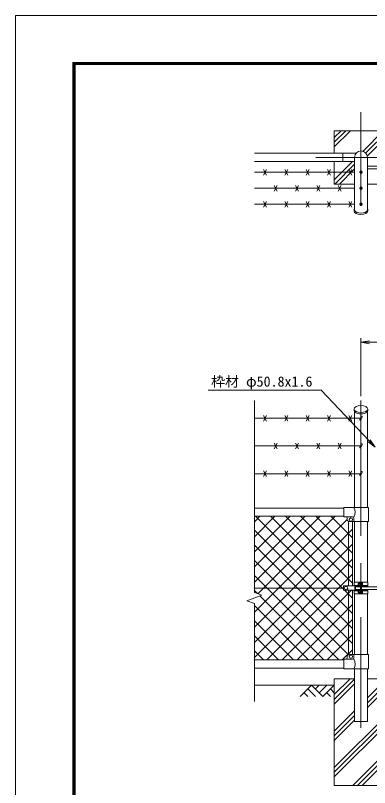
# Model space of a CAD drawing. Units: millimetres, scale not verified. Extents: x -4200 to 4200, y -2970 to 2970.
# Drawn here: x -4200 to -2539, y -649 to 2970 of the extents above; entities that cross this region are included whole.
import ezdxf
from ezdxf.enums import TextEntityAlignment as Align

# ---------------------------------------------------------------- set-up
doc = ezdxf.new("R2010")
doc.units = ezdxf.units.MM
doc.header["$LTSCALE"] = 20
doc.linetypes.add('USER1', pattern=[50.8, 31.75, -6.35, 6.35, -6.35])
for name, color, linetype, lineweight in [('0-0_D-STR-TXT', 7, 'Continuous', 9), ('0-1_D-TTL', 7, 'Continuous', 9), ('0-3_D-STR4', 7, 'Continuous', 9), ('0-4_D-BMK', 2, 'USER1', 13), ('0-5_D-STR1', 1, 'Continuous', 18), ('0-6_D-BGD', 7, 'Continuous', 9), ('0-7_D-DCR-HCH', 7, 'Continuous', 9), ('0-8_D-STR3', 3, 'Continuous', 13), ('0-9_D-STR-DIM', 7, 'Continuous', 9), ('0-A_0', 7, 'Continuous', 9), ('0-B_D-STR2', 7, 'Continuous', 9)]:
    doc.layers.add(name, color=color, linetype=linetype, lineweight=lineweight)
doc.styles.add('ＭＳ ゴシック', font='')
doc.styles.get('ＭＳ ゴシック').set_extended_font_data('MS Gothic')

# ---------------------------------------------------------------- blocks, each defined once
blk = doc.blocks.new('_Open')
at = {"layer": '0-A_0'}
blk.add_line((-20, 3.33), (0, 0), dxfattribs=at)
blk.add_lwpolyline([(-20, -3.33), (0, 0), (-20, 0)], dxfattribs=at)
blk = doc.blocks.new('MLeader9')
at = {"layer": '0-0_D-STR-TXT'}
blk.add_line((-2535.88, 980.78), (-2513.21, 947.16), dxfattribs=at)
for points in [[(-2540.72, 976.19), (-2766.16, 1214.11), (-3288.23, 1214.11), (-3295.43, 1214.11)], [(-2545.56, 971.61), (-2513.21, 947.16), (-2540.72, 976.19)]]:
    blk.add_lwpolyline(points, dxfattribs=at)

msp = doc.modelspace()

# ---------------------------------------------------------------- linework, layer by layer
at = {"layer": '0-1_D-TTL', "color": 2, "lineweight": 18}
msp.add_lwpolyline([(-4200, 2970), (4200, 2970), (4200, -2970), (-4200, -2970)], close=True, dxfattribs=at)
at = {"layer": '0-1_D-TTL'}
for points in [[(-3930, 2750), (3930, 2750), (3930, -2750), (-3930, -2750)], [(-3927.5, 2747.5), (3927.5, 2747.5), (3927.5, -2747.5), (-3927.5, -2747.5)], [(-3925, 2745), (3925, 2745), (3925, -2745), (-3925, -2745)], [(-3922.5, 2742.5), (3922.5, 2742.5), (3922.5, -2742.5), (-3922.5, -2742.5)], [(-3920, 2740), (3920, 2740), (3920, -2740), (-3920, -2740)]]:
    msp.add_lwpolyline(points, close=True, dxfattribs=at)
at = {"layer": '0-3_D-STR4'}
for p, q in [((-2704.32, 2429.85), (-2704.32, 2323.85)), ((-2704.32, -138.63), (-2704.32, -638.63)), ((-2704.32, -138.63), (-2609.57, -138.63)), ((-2549.07, -138.63), (-2454.32, -138.63)), ((-2704.32, -638.63), (-2454.32, -638.63))]:
    msp.add_line(p, q, dxfattribs=at)
for points in [[(-2454.32, 2324.55), (-2454.32, 2429.85), (-2704.32, 2429.85)], [(-2704.32, 2285.85), (-2704.32, 2179.85), (-2609.57, 2179.85)], [(-2549.07, 2179.85), (-2454.32, 2179.85), (-2454.32, 2250.65)]]:
    msp.add_lwpolyline(points, dxfattribs=at)
at = {"layer": '0-4_D-BMK'}
for p, q in [((-2579.32, 2092.72), (-2579.32, 2516.99)), ((-2367.19, 2304.85), (-2791.45, 2304.85)), ((-2579.32, 1165.52), (-2579.32, -368.63))]:
    msp.add_line(p, q, dxfattribs=at)
at = {"layer": '0-5_D-STR1'}
for p, q in [((-2664.32, 2323.85), (-3079.32, 2323.85)), ((-2664.32, 2285.85), (-3079.32, 2285.85)), ((-2609.57, 2054.48), (-2609.57, 2304.85)), ((-2549.07, 2054.48), (-2549.07, 2304.85)), ((-2611.42, 2059.85), (-2611.42, 2052.93)), ((-2547.22, 2059.85), (-2547.22, 2052.93)), ((-2611.42, 1125.37), (-2611.42, 1118.44)), ((-2547.22, 1125.37), (-2547.22, 1118.44)), ((-2609.57, 1113.07), (-2609.57, 664.37)), ((-2549.07, 1113.07), (-2549.07, 664.37)), ((-2659.32, 661.37), (-3079.32, 661.37)), ((-2659.32, 623.37), (-3079.32, 623.37)), ((-2609.57, 598.37), (-2609.57, 313.87)), ((-2549.07, 598.37), (-2549.07, 313.87)), ((-2609.57, 298.87), (-2609.57, 296.87)), ((-2549.07, 298.87), (-2549.07, 296.87)), ((-2609.57, 275.87), (-2609.57, 273.87)), ((-2609.57, 258.87), (-2609.57, -25.63)), ((-2549.07, 275.87), (-2549.07, 273.87)), ((-2549.07, 258.87), (-2549.07, -25.63)), ((-2659.32, -50.63), (-3079.32, -50.63)), ((-2659.32, -88.63), (-3079.32, -88.63)), ((-2609.57, -91.63), (-2609.57, -338.63)), ((-2549.07, -91.63), (-2549.07, -338.63)), ((-2549.07, -338.63), (-2609.57, -338.63))]:
    msp.add_line(p, q, dxfattribs=at)
msp.add_arc((-2579.32, 2304.85), 30.25, 0, 180, dxfattribs=at)
for centre, major_axis, start_param, end_param in [((-2579.32, 2059.85), (32.1, 0), 2.8004339, 6.6243441), ((-2579.32, 2052.93), (32.1, 0), 3.1415927, 6.2831853), ((-2579.32, 1118.44), (-32.1, 0), 6.2831853, 9.424778)]:
    msp.add_ellipse(centre, major_axis=major_axis, ratio=0.5, start_param=start_param, end_param=end_param, dxfattribs=at)
msp.add_ellipse((-2579.32, 1125.37), major_axis=(-32.1, 0), ratio=0.5, dxfattribs=at)
at = {"layer": '0-6_D-BGD'}
msp.add_line((-3079.32, -168.63), (-2704.32, -168.63), dxfattribs=at)
at = {"layer": '0-7_D-DCR-HCH'}
for p, q in [((-2704.32, 2353.63), (-2628.1, 2429.85)), ((-2704.32, 2375.73), (-2650.2, 2429.85)), ((-2704.32, 2397.83), (-2672.3, 2429.85)), ((-2569.65, 2334.68), (-2474.47, 2429.85)), ((-2556.2, 2326.03), (-2454.32, 2427.91)), ((-2548.68, 2311.46), (-2454.32, 2405.81)), ((-2704.32, 2200), (-2619.17, 2285.15)), ((-2702.37, 2179.85), (-2609.57, 2272.66)), ((-2680.28, 2179.85), (-2609.48, 2250.65)), ((-2618.57, 2263.65), (-2609.57, 2272.66)), ((-2704.32, -213.23), (-2629.72, -138.63)), ((-2704.32, -235.33), (-2609.57, -140.58)), ((-2549.07, -228.69), (-2459.01, -138.63)), ((-2810.75, -168.63), (-2863.96, -221.84)), ((-2810.75, -168.63), (-2757.53, -221.84)), ((-2793.1, -186.46), (-2775.27, -168.63)), ((-2775.27, -204.11), (-2739.8, -168.63)), ((-2757.53, -221.84), (-2704.32, -168.63)), ((-2704.32, -257.43), (-2609.57, -162.68)), ((-2549.07, -250.79), (-2454.32, -156.04)), ((-2549.07, -272.89), (-2454.32, -178.14)), ((-2846.22, -204.11), (-2828.4, -221.84)), ((-2828.48, -186.37), (-2792.85, -221.84)), ((-2739.8, -204.11), (-2721.98, -221.84)), ((-2722.06, -186.37), (-2704.32, -204.03)), ((-2704.32, -383.94), (-2609.57, -289.19)), ((-2704.32, -554.65), (-2454.32, -304.65)), ((-2704.32, -406.04), (-2609.57, -311.29)), ((-2704.32, -576.75), (-2454.32, -326.75)), ((-2704.32, -428.14), (-2609.57, -333.39)), ((-2704.32, -598.84), (-2454.32, -348.84)), ((-2617.6, -638.63), (-2454.32, -475.36)), ((-2595.5, -638.63), (-2454.32, -497.46)), ((-2573.4, -638.63), (-2454.32, -519.55))]:
    msp.add_line(p, q, dxfattribs=at)
at = {"layer": '0-8_D-STR3'}
for p, q in [((-2664.32, 2285.15), (-2609.57, 2285.15)), ((-3022.61, 2248.27), (-3036.03, 2221.44)), ((-3022.61, 2221.44), (-3036.03, 2248.27)), ((-2922.61, 2248.27), (-2936.03, 2221.44)), ((-2922.61, 2221.44), (-2936.03, 2248.27)), ((-2822.61, 2248.27), (-2836.03, 2221.44)), ((-2822.61, 2221.44), (-2836.03, 2248.27)), ((-2722.61, 2248.27), (-2736.03, 2221.44)), ((-2722.61, 2221.44), (-2736.03, 2248.27)), ((-2622.61, 2248.27), (-2636.03, 2221.44)), ((-2622.61, 2221.44), (-2636.03, 2248.27)), ((-2549.07, 2263.65), (-2448.72, 2263.65)), ((-2549.07, 2250.65), (-2448.72, 2250.65)), ((-3079.32, 2234.85), (-2609.57, 2234.85)), ((-2585.1, 2234.85), (-2582.21, 2239.85)), ((-2582.21, 2229.85), (-2585.1, 2234.85)), ((-2582.21, 2239.85), (-2576.44, 2239.85)), ((-2576.44, 2239.85), (-2573.55, 2234.85)), ((-2972.61, 2173.27), (-2986.03, 2146.44)), ((-2972.61, 2146.44), (-2986.03, 2173.27)), ((-2872.61, 2173.27), (-2886.03, 2146.44)), ((-2872.61, 2146.44), (-2886.03, 2173.27)), ((-2772.61, 2173.27), (-2786.03, 2146.44)), ((-2772.61, 2146.44), (-2786.03, 2173.27)), ((-2672.61, 2173.27), (-2686.03, 2146.44)), ((-2672.61, 2146.44), (-2686.03, 2173.27)), ((-3079.32, 2159.85), (-2609.57, 2159.85)), ((-2585.1, 2159.85), (-2582.21, 2164.85)), ((-2582.21, 2154.85), (-2585.1, 2159.85)), ((-2582.21, 2164.85), (-2576.44, 2164.85)), ((-2576.44, 2164.85), (-2573.55, 2159.85)), ((-3079.32, 2084.85), (-2609.57, 2084.85)), ((-3022.61, 2098.27), (-3036.03, 2071.44)), ((-3022.61, 2071.44), (-3036.03, 2098.27)), ((-2922.61, 2098.27), (-2936.03, 2071.44)), ((-2922.61, 2071.44), (-2936.03, 2098.27)), ((-2822.61, 2098.27), (-2836.03, 2071.44)), ((-2822.61, 2071.44), (-2836.03, 2098.27)), ((-2722.61, 2098.27), (-2736.03, 2071.44)), ((-2722.61, 2071.44), (-2736.03, 2098.27)), ((-2622.61, 2098.27), (-2636.03, 2071.44)), ((-2622.61, 2071.44), (-2636.03, 2098.27)), ((-2585.1, 2084.85), (-2582.21, 2089.85)), ((-2582.21, 2079.85), (-2585.1, 2084.85)), ((-2582.21, 2089.85), (-2576.44, 2089.85)), ((-2576.44, 2089.85), (-2573.55, 2084.85)), ((-3022.61, 1095.78), (-3036.03, 1068.95)), ((-3022.61, 1068.95), (-3036.03, 1095.78)), ((-2922.61, 1095.78), (-2936.03, 1068.95)), ((-2922.61, 1068.95), (-2936.03, 1095.78)), ((-2822.61, 1095.78), (-2836.03, 1068.95)), ((-2822.61, 1068.95), (-2836.03, 1095.78)), ((-2722.61, 1095.78), (-2736.03, 1068.95)), ((-2722.61, 1068.95), (-2736.03, 1095.78)), ((-2622.61, 1095.78), (-2636.03, 1068.95)), ((-2622.61, 1068.95), (-2636.03, 1095.78)), ((-2578.89, 1090.4), (-2584.84, 1077.64)), ((-2573.45, 1087.86), (-2579.4, 1075.1)), ((-3079.32, 1082.37), (-2582.63, 1082.37)), ((-3079.32, 952.37), (-2582.63, 952.37)), ((-2972.61, 965.78), (-2986.03, 938.95)), ((-2972.61, 938.95), (-2986.03, 965.78)), ((-2872.61, 965.78), (-2886.03, 938.95)), ((-2872.61, 938.95), (-2886.03, 965.78)), ((-2772.61, 965.78), (-2786.03, 938.95)), ((-2772.61, 938.95), (-2786.03, 965.78)), ((-2672.61, 965.78), (-2686.03, 938.95)), ((-2672.61, 938.95), (-2686.03, 965.78)), ((-2578.89, 960.4), (-2584.84, 947.64)), ((-2573.45, 957.86), (-2579.4, 945.1)), ((-3022.61, 835.78), (-3036.03, 808.95)), ((-3022.61, 808.95), (-3036.03, 835.78)), ((-2922.61, 835.78), (-2936.03, 808.95)), ((-2922.61, 808.95), (-2936.03, 835.78)), ((-2822.61, 835.78), (-2836.03, 808.95)), ((-2822.61, 808.95), (-2836.03, 835.78)), ((-2722.61, 835.78), (-2736.03, 808.95)), ((-2722.61, 808.95), (-2736.03, 835.78)), ((-2622.61, 835.78), (-2636.03, 808.95)), ((-2622.61, 808.95), (-2636.03, 835.78)), ((-3079.32, 822.37), (-2582.63, 822.37)), ((-2578.89, 830.4), (-2584.84, 817.64)), ((-2573.45, 827.86), (-2579.4, 815.1)), ((-2544.62, 664.37), (-2659.32, 664.37)), ((-2659.32, 620.37), (-2659.32, 664.37)), ((-2544.62, 598.37), (-2544.62, 664.37)), ((-2619.72, 620.37), (-2659.32, 620.37)), ((-2644.32, 608.37), (-2644.32, 613.37)), ((-2637.82, 599), (-2637.82, 296.87)), ((-2544.62, 598.37), (-2634.32, 598.37)), ((-2618.82, 598.37), (-2618.82, 296.87)), ((-2612.72, 598.37), (-2612.72, 613.37)), ((-2661.32, 275.87), (-2661.32, 296.87)), ((-2661.32, 296.87), (-2588.43, 296.87)), ((-2611.87, 313.87), (-2546.77, 313.87)), ((-2611.87, 313.87), (-2611.87, 298.87)), ((-2611.87, 298.87), (-2588.72, 298.87)), ((-2608.72, 289.87), (-2608.72, 282.87)), ((-2605.72, 292.87), (-2581.62, 292.87)), ((-2605.72, 292.87), (-2605.72, 279.87)), ((-2593.02, 307.19), (-2592.34, 307.87)), ((-2593.02, 307.19), (-2593.02, 300.54)), ((-2588.72, 307.19), (-2593.02, 307.19)), ((-2593.02, 300.54), (-2592.34, 299.87)), ((-2588.72, 300.54), (-2593.02, 300.54)), ((-2588.72, 307.87), (-2592.34, 307.87)), ((-2592.34, 307.87), (-2592.34, 299.87)), ((-2588.72, 299.87), (-2592.34, 299.87)), ((-2588.72, 309.69), (-2588.72, 298.09)), ((-2583.22, 311.37), (-2588.12, 311.37)), ((-2583.22, 307.87), (-2588.12, 307.87)), ((-2583.22, 299.87), (-2588.12, 299.87)), ((-2583.22, 296.37), (-2588.12, 296.37)), ((-2581.62, 312.37), (-2583.22, 312.37)), ((-2583.22, 312.37), (-2583.22, 295.37)), ((-2581.62, 295.37), (-2583.22, 295.37)), ((-2581.62, 313.87), (-2581.62, 258.87)), ((-2579.32, 313.87), (-2579.32, 258.87)), ((-2577.02, 313.87), (-2577.02, 258.87)), ((-2577.02, 312.77), (-2577.02, 294.97)), ((-2577.02, 311.37), (-2572.12, 311.37)), ((-2577.02, 307.87), (-2572.12, 307.87)), ((-2577.02, 299.87), (-2572.12, 299.87)), ((-2577.02, 296.37), (-2572.12, 296.37)), ((-2577.02, 292.87), (-2448.67, 292.87)), ((-2571.81, 296.87), (-2546.52, 296.87)), ((-2571.52, 309.69), (-2571.52, 298.09)), ((-2571.52, 298.87), (-2546.77, 298.87)), ((-2546.77, 313.87), (-2546.77, 298.87)), ((-2546.52, 292.87), (-2546.52, 296.87)), ((-2661.32, 286.37), (-3079.32, 286.37)), ((-2661.32, 275.87), (-2588.43, 275.87)), ((-2637.82, 275.87), (-2637.82, -26.27)), ((-2618.82, 275.87), (-2618.82, -25.63)), ((-2611.87, 273.87), (-2588.72, 273.87)), ((-2611.87, 258.87), (-2611.87, 273.87)), ((-2611.87, 258.87), (-2546.77, 258.87)), ((-2605.72, 279.87), (-2581.62, 279.87)), ((-2593.02, 272.19), (-2592.34, 272.87)), ((-2588.72, 272.19), (-2593.02, 272.19)), ((-2593.02, 265.54), (-2593.02, 272.19)), ((-2588.72, 265.54), (-2593.02, 265.54)), ((-2593.02, 265.54), (-2592.34, 264.87)), ((-2592.34, 264.87), (-2592.34, 272.87)), ((-2588.72, 272.87), (-2592.34, 272.87)), ((-2588.72, 264.87), (-2592.34, 264.87)), ((-2588.72, 263.05), (-2588.72, 274.65)), ((-2583.22, 276.37), (-2588.12, 276.37)), ((-2583.22, 272.87), (-2588.12, 272.87)), ((-2583.22, 264.87), (-2588.12, 264.87)), ((-2583.22, 261.37), (-2588.12, 261.37)), ((-2583.22, 260.37), (-2583.22, 277.37)), ((-2581.62, 277.37), (-2583.22, 277.37)), ((-2581.62, 260.37), (-2583.22, 260.37)), ((-2577.02, 279.87), (-2448.67, 279.87)), ((-2577.02, 276.37), (-2572.12, 276.37)), ((-2577.02, 272.87), (-2572.12, 272.87)), ((-2577.02, 264.87), (-2572.12, 264.87)), ((-2577.02, 261.37), (-2572.12, 261.37)), ((-2571.81, 275.87), (-2546.52, 275.87)), ((-2571.62, 273.87), (-2546.77, 273.87)), ((-2571.52, 274.69), (-2571.52, 263.09)), ((-2546.77, 258.87), (-2546.77, 273.87)), ((-2546.52, 275.87), (-2546.52, 279.87)), ((-2644.32, -35.63), (-2644.32, -40.63)), ((-2544.62, -25.63), (-2634.32, -25.63)), ((-2612.72, -25.63), (-2612.72, -40.63)), ((-2544.62, -25.63), (-2544.62, -91.63)), ((-2619.72, -47.63), (-2659.32, -47.63)), ((-2659.32, -47.63), (-2659.32, -91.63)), ((-2544.62, -91.63), (-2659.32, -91.63))]:
    msp.add_line(p, q, dxfattribs=at)
for points in [[(-2664.32, 2285.15), (-2664.32, 2324.55), (-2602.28, 2324.55)], [(-2573.55, 2234.85), (-2576.44, 2229.85), (-2582.21, 2229.85)], [(-2573.55, 2159.85), (-2576.44, 2154.85), (-2582.21, 2154.85)], [(-2573.55, 2084.85), (-2576.44, 2079.85), (-2582.21, 2079.85)]]:
    msp.add_lwpolyline(points, dxfattribs=at)
for centre, radius in [((-2579.32, 2234.85), 4.9), ((-2579.32, 2234.85), 3), ((-2579.32, 2159.85), 4.9), ((-2579.32, 2159.85), 3), ((-2579.32, 2084.85), 4.9), ((-2579.32, 2084.85), 3), ((-2626.32, 607.37), 8), ((-2649.32, 286.37), 8), ((-2626.32, -34.63), 8)]:
    msp.add_circle(centre, radius, dxfattribs=at)
for centre, radius, start, end in [((-2576.17, 1089.13), 3, 334.99524, 154.99707), ((-2582.12, 1076.37), 3, 154.99707, 334.99524), ((-2582.12, 946.37), 3, 154.99707, 334.99524), ((-2576.17, 959.13), 3, 334.99524, 154.99707), ((-2582.12, 816.37), 3, 154.99707, 334.99524), ((-2576.17, 829.13), 3, 334.99524, 154.99707), ((-2646.94, 642.37), 40.68, 327.25964, 32.74036), ((-2651.32, 613.37), 7, 0, 90), ((-2619.72, 613.37), 7, 0, 90), ((-2634.32, 608.37), 10, 180, 270), ((-2605.72, 289.87), 3, 90, 180), ((-2585.87, 309.62), 2.85, 142.09851, 217.90149), ((-2575.09, 303.87), 13.63, 162.93847, 197.06153), ((-2585.87, 298.12), 2.85, 142.14171, 217.85829), ((-2585.16, 303.87), 13.63, 342.93847, 17.06153), ((-2574.37, 309.62), 2.85, 322.09851, 37.90149), ((-2574.37, 298.12), 2.85, 322.14171, 37.85829), ((-2605.72, 282.87), 3, 180, 270), ((-2585.87, 274.62), 2.85, 142.14171, 217.85829), ((-2575.09, 268.87), 13.63, 162.93847, 197.06153), ((-2585.87, 263.12), 2.85, 142.09851, 217.90149), ((-2585.16, 268.87), 13.63, 342.93847, 17.06153), ((-2574.37, 274.62), 2.85, 322.09851, 37.90149), ((-2574.37, 263.12), 2.85, 322.14171, 37.85829), ((-2634.32, -35.63), 10, 90, 180), ((-2651.32, -40.63), 7, 270, 0), ((-2619.72, -40.63), 7, 270, 0), ((-2646.94, -69.63), 40.68, 327.25964, 32.74036)]:
    msp.add_arc(centre, radius, start, end, dxfattribs=at)
at = {"layer": '0-9_D-STR-DIM'}
for p, q in [((-2579.32, 1185.52), (-2579.32, 1458.03)), ((-2539.32, 1438.03), (-1584.32, 1438.03)), ((-3079.32, 1165.52), (-3079.32, 265.59)), ((-3044.08, 252.77), (-3079.32, 265.59)), ((-3114.56, 227.12), (-3044.08, 252.77)), ((-3079.32, 214.29), (-3114.56, 227.12)), ((-3079.32, 214.29), (-3079.32, -245.94))]:
    msp.add_line(p, q, dxfattribs=at)
at = {"layer": '0-B_D-STR2'}
for p, q in [((-3079.32, 314.62), (-2770.58, 623.37)), ((-3079.32, 385.34), (-2841.29, 623.37)), ((-3079.32, 456.05), (-2912, 623.37)), ((-3079.32, 526.76), (-2982.71, 623.37)), ((-3079.32, 597.47), (-3053.42, 623.37)), ((-2618.82, 167.64), (-3074.55, 623.37)), ((-3063.43, 259.81), (-2699.87, 623.37)), ((-2661.32, 280.84), (-3003.84, 623.37)), ((-2618.82, 309.06), (-2933.13, 623.37)), ((-2618.82, 379.77), (-2862.42, 623.37)), ((-2618.82, 450.48), (-2791.71, 623.37)), ((-2618.82, 521.19), (-2721, 623.37)), ((-3079.32, 173.2), (-2644.32, 608.2)), ((-3079.32, 102.49), (-2618.82, 562.99)), ((-2618.82, 96.93), (-3079.32, 557.43)), ((-3079.32, 31.78), (-2618.82, 492.28)), ((-2618.82, 26.21), (-3079.32, 486.71)), ((-3079.32, -38.93), (-2618.82, 421.57)), ((-2637.25, -26.07), (-3079.32, 416)), ((-2683.4, -50.63), (-3079.32, 345.29)), ((-3020.32, -50.63), (-2618.82, 350.86)), ((-3065.19, 260.45), (-3079.32, 274.58)), ((-2949.6, -50.63), (-2623.1, 275.87)), ((-2618.82, 238.35), (-2656.34, 275.87)), ((-2754.11, -50.63), (-3053.92, 249.19)), ((-2824.82, -50.63), (-3079.32, 203.87)), ((-2878.89, -50.63), (-2618.82, 209.44)), ((-2895.53, -50.63), (-3079.32, 133.16)), ((-2808.18, -50.63), (-2618.82, 138.73)), ((-2966.24, -50.63), (-3079.32, 62.45)), ((-2737.47, -50.63), (-2618.82, 68.02)), ((-3036.95, -50.63), (-3079.32, -8.26)), ((-2666.76, -50.63), (-2618.82, -2.69))]:
    msp.add_line(p, q, dxfattribs=at)

# ---------------------------------------------------------------- block references
at = {"layer": '0-0_D-STR-TXT'}
msp.add_blockref('MLeader9', (0, 0), dxfattribs=at)
at = {"layer": '0-9_D-STR-DIM', "xscale": 2, "yscale": 2, "rotation": 180}
msp.add_blockref('_Open', (-2579.32, 1438.03), dxfattribs=at)

# ---------------------------------------------------------------- texts
at = {"layer": '0-0_D-STR-TXT', "style": 'ＭＳ ゴシック'}
msp.add_text('枠材 φ50.8x1.6', height=48.09, dxfattribs=at).set_placement((-3282.29, 1215.88), align=Align.BOTTOM_LEFT)

doc.saveas('drawing.dxf')
